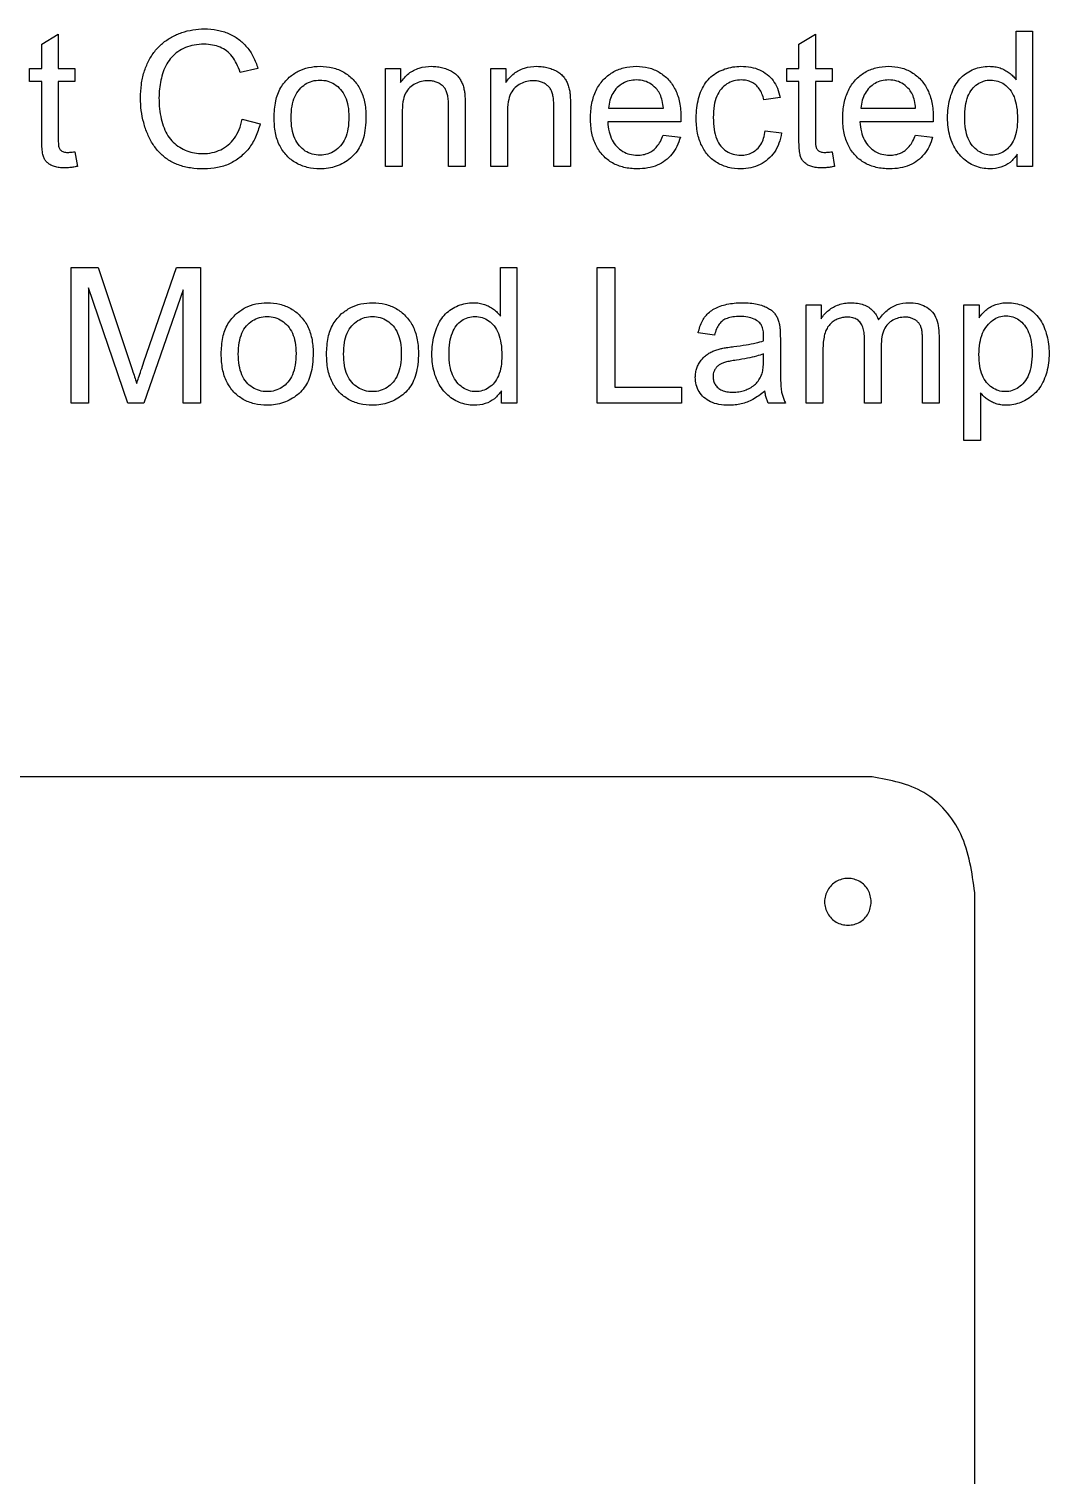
# Model space of a CAD drawing. Extents: x 23 to 811, y 43 to 575.
# Drawn here: x 585.6 to 792.7, y 265.4 to 559 of the extents above; entities that cross this region are included whole.
import ezdxf

# ---------------------------------------------------------------- set-up
doc = ezdxf.new("R2010")
doc.units = 0
doc.layers.add('Layer_1', color=7, linetype='CONTINUOUS')

msp = doc.modelspace()

# ---------------------------------------------------------------- linework, layer by layer
at = {"layer": 'Layer_1', "color": 7}
for points in [[(588.19712, 536.863544), (588.19712, 548.3198), (585.72212, 548.3198), (585.72212, 550.9448), (588.19712, 550.9448), (588.19712, 555.876048), (591.553368, 557.901048), (591.553368, 550.9448), (594.94712, 550.9448), (594.94712, 548.3198), (591.553368, 548.3198), (591.553368, 536.676048)], [(741.94712, 536.863544), (741.94712, 548.3198), (739.47212, 548.3198), (739.47212, 550.9448), (741.94712, 550.9448), (741.94712, 555.876048), (745.303368, 557.901048), (745.303368, 550.9448), (748.69712, 550.9448), (748.69712, 548.3198), (745.303368, 548.3198), (745.303368, 536.676048)], [(786.04712, 548.657296), (786.04712, 558.5198), (789.403368, 558.5198), (789.403368, 531.032296), (786.27212, 531.032296)], [(632.090872, 550.982296), (628.509616, 550.138544)], [(658.003368, 531.032296), (658.003368, 550.9448), (661.040872, 550.9448), (661.040872, 548.113544)], [(679.378368, 531.032296), (679.378368, 550.9448), (682.415872, 550.9448), (682.415872, 548.113544)], [(674.184616, 543.276048), (674.184616, 531.032296), (670.809616, 531.032296), (670.809616, 543.1448)], [(695.559616, 543.276048), (695.559616, 531.032296), (692.184616, 531.032296), (692.184616, 543.1448)], [(738.12212, 545.0948), (734.840872, 544.588544)], [(628.92212, 540.6698), (632.559616, 539.751048)], [(628.92212, 540.6698), (628.92212, 540.6698)], [(635.37212, 540.988544), (635.37212, 540.988544)], [(638.840872, 540.988544), (638.840872, 540.988544)], [(661.378368, 541.907296), (661.378368, 531.032296), (658.003368, 531.032296)], [(682.753368, 541.907296), (682.753368, 531.032296), (679.378368, 531.032296)], [(703.303368, 542.901048), (714.42212, 542.901048)], [(703.303368, 542.901048), (703.303368, 542.901048)], [(754.528368, 542.901048), (765.64712, 542.901048)], [(754.528368, 542.901048), (754.528368, 542.901048)], [(775.603368, 540.9698), (775.603368, 540.9698)], [(717.965896, 540.126048), (703.115896, 540.126048)], [(714.384616, 537.4448), (717.87212, 537.013544)], [(714.38464, 537.4448), (714.384616, 537.4448)], [(735.12212, 538.326048), (738.440872, 537.8948)], [(735.12212, 538.326048), (735.12212, 538.326048)], [(769.190896, 540.126048), (754.340896, 540.126048)], [(765.609616, 537.4448), (769.09712, 537.013544)], [(765.60964, 537.4448), (765.609616, 537.4448)], [(594.94712, 534.051048), (595.434616, 531.0698)], [(594.94712, 534.051048), (594.94712, 534.051048)], [(748.69712, 534.051048), (749.184616, 531.0698)], [(748.69712, 534.051048), (748.69712, 534.051048)], [(786.27212, 531.032296), (786.27212, 533.5448)], [(594.19712, 483.032296), (594.19712, 510.5198), (599.67212, 510.5198), (606.178368, 491.057296)], [(608.953368, 491.3948), (615.534616, 510.5198), (620.428368, 510.5198), (620.428368, 483.032296), (616.92212, 483.032296), (616.92212, 506.038544), (608.934616, 483.032296), (605.653368, 483.032296), (597.703368, 506.432296), (597.703368, 483.032296), (594.19712, 483.032296)], [(681.34712, 500.657296), (681.34712, 510.5198), (684.703368, 510.5198), (684.703368, 483.032296), (681.57212, 483.032296)], [(700.959616, 483.032296), (700.959616, 510.5198), (704.59712, 510.5198), (704.59712, 486.276048), (718.134616, 486.276048), (718.134616, 483.032296), (700.959616, 483.032296)], [(743.428368, 483.032296), (743.428368, 502.9448), (746.44712, 502.9448), (746.44712, 500.151048)], [(775.453368, 475.401048), (775.453368, 502.9448), (778.528368, 502.9448), (778.528368, 500.357296)], [(724.790848, 496.813544), (721.490848, 497.263544)], [(770.409616, 496.701048), (770.409616, 483.032296), (767.053368, 483.032296), (767.053368, 495.576048)], [(738.178344, 495.876048), (738.178344, 491.376048)], [(746.803368, 493.363544), (746.803368, 483.032296), (743.428368, 483.032296)], [(758.634616, 494.601048), (758.634616, 483.032296), (755.259616, 483.032296), (755.259616, 495.9698)], [(624.64712, 492.988544), (624.64712, 492.988544)], [(628.115872, 492.988544), (628.115872, 492.988544)], [(646.02212, 492.988544), (646.02212, 492.988544)], [(649.490872, 492.988544), (649.490872, 492.988544)], [(670.903368, 492.9698), (670.903368, 492.9698)], [(734.765872, 491.788544), (734.765872, 493.026048)], [(778.509616, 492.876048), (778.509616, 492.876048)], [(681.57212, 483.032296), (681.57212, 485.5448)], [(735.047096, 485.488544), (735.04712, 485.488544)], [(778.828368, 485.0948), (778.828368, 475.401048), (775.453368, 475.401048)], [(739.247096, 483.032296), (735.722096, 483.032296)], [(756.811845, 407.136067), (461.436845, 407.136067), (461.436845, 407.136067)], [(756.648449, 381.769457), (756.648449, 381.769457)], [(777.636845, 150.286067), (777.636845, 383.636067)]]:
    msp.add_lwpolyline(points, dxfattribs=at)
for points, knots in [([(632.559616, 539.751048), (632.276652, 538.818257), (631.735599, 537.034672), (630.327787, 534.692103), (628.51869, 532.843113), (626.343413, 531.50999), (623.852388, 530.713954), (621.158362, 530.494212), (618.490259, 530.677655), (616.027869, 531.260644), (613.92397, 532.286453), (612.175659, 533.715963), (610.738823, 535.503174), (609.644523, 537.619598), (608.849307, 539.950697), (608.361367, 542.429805), (608.205809, 545.039808), (608.367852, 547.668263), (608.908167, 550.2002), (609.819806, 552.473639), (611.070997, 554.459651), (612.656626, 556.116637), (614.542497, 557.393063), (616.637019, 558.313822), (618.892012, 558.87322), (621.317617, 559.05278), (623.788414, 558.853092), (626.162386, 558.152748), (628.223187, 556.965088), (629.93343, 555.344744), (631.283802, 553.326034), (631.815982, 551.78058), (632.090872, 550.982296)], [0, 0, 0, 0, 2.915597, 5.574901, 8.108761, 10.606354, 13.152081, 15.880252, 18.665648, 21.149362, 23.424126, 25.624281, 27.870774, 30.255648, 32.734533, 35.238088, 37.811912, 40.558584, 43.114646, 45.545156, 47.869047, 50.114544, 52.374558, 54.655589, 56.945277, 59.309774, 61.924363, 64.340488, 66.673919, 68.990683, 71.353364, 73.877678, 73.877678, 73.877678, 73.877678]), ([(628.509616, 550.138544), (628.28789, 550.754956), (627.871103, 551.913651), (626.934574, 553.410221), (625.787716, 554.553244), (624.41931, 555.333672), (622.853846, 555.790438), (621.071222, 555.924099), (619.208057, 555.77792), (617.397394, 555.277121), (615.838243, 554.418064), (614.544536, 553.27488), (613.521369, 551.884738), (612.826089, 550.277807), (612.364982, 548.563624), (612.070235, 546.794629), (611.976329, 544.852943), (612.077284, 542.81569), (612.410661, 540.758191), (612.966306, 538.904285), (613.764407, 537.27969), (614.844704, 535.935506), (616.178199, 534.92452), (617.660823, 534.209183), (619.242905, 533.767298), (620.978558, 533.623491), (622.786628, 533.791976), (624.564013, 534.388511), (626.117849, 535.389603), (627.403388, 536.792588), (628.379099, 538.590141), (628.73458, 539.951561), (628.92212, 540.6698)], [0, 0, 0, 0, 1.961022, 3.686215, 5.249299, 6.769774, 8.361562, 10.101548, 12.10555, 13.942318, 15.693366, 17.398157, 19.083878, 20.828052, 22.617379, 24.40009, 26.197426, 28.438853, 30.50771, 32.435879, 34.225219, 35.904626, 37.559546, 39.202214, 40.817113, 42.458841, 44.402058, 46.224357, 48.029648, 49.887254, 51.875993, 54.096812, 54.096812, 54.096812, 54.096812]), ([(638.44712, 549.182296), (639.040144, 549.626365), (640.227061, 550.515155), (642.402841, 551.243971), (644.787047, 551.478285), (647.248767, 551.221731), (649.580069, 550.299943), (651.521087, 548.768501), (653.005399, 546.698934), (653.874177, 544.11871), (654.084408, 541.456947), (653.958095, 538.995387), (653.599061, 536.94954), (652.953077, 535.238891), (652.035943, 533.836881), (650.896346, 532.672163), (649.535298, 531.755869), (648.022712, 531.079418), (646.394975, 530.666916), (644.400976, 530.520125), (642.140383, 530.752956), (639.791841, 531.667529), (637.839538, 533.20047), (636.370539, 535.320163), (635.504301, 538.001522), (635.418144, 539.948483), (635.37212, 540.988544)], [0, 0, 0, 0, 2.210705, 4.42465, 6.775045, 9.363196, 11.773754, 14.19455, 16.681405, 19.307395, 22.256017, 24.63968, 26.691628, 28.46259, 30.0849, 31.682595, 33.31904, 34.977134, 36.630933, 38.329042, 40.95537, 43.379282, 45.791121, 48.291911, 51.00653, 54.119739, 54.119739, 54.119739, 54.119739]), ([(635.37212, 540.988544), (635.428741, 542.116862), (635.534144, 544.217289), (636.53534, 547.137922), (637.826323, 548.518443), (638.44712, 549.182296)], [0, 0, 0, 0, 3.386024, 6.303274, 9.005539, 9.005539, 9.005539, 9.005539]), ([(661.040872, 548.113544), (661.558992, 548.768099), (662.574416, 550.050914), (664.860626, 551.186051), (666.911668, 551.444626), (668.533709, 551.350014), (669.64802, 551.134989), (670.67842, 550.778507), (671.596297, 550.311954), (672.368361, 549.744457), (672.968639, 549.069625), (673.419175, 548.306301), (673.77691, 547.467866), (673.922403, 546.866251), (673.99712, 546.557296)], [0, 0, 0, 0, 2.478419, 4.857271, 7.429087, 8.599, 9.723, 10.821967, 11.859492, 12.801367, 13.679314, 14.548607, 15.450536, 16.402687, 16.402687, 16.402687, 16.402687]), ([(682.415872, 548.113544), (682.933992, 548.768099), (683.949416, 550.050914), (686.235626, 551.186051), (688.286668, 551.444626), (689.908709, 551.350014), (691.02302, 551.134989), (692.05342, 550.778507), (692.971297, 550.311954), (693.743361, 549.744457), (694.343639, 549.069625), (694.794175, 548.306301), (695.15191, 547.467866), (695.297403, 546.866251), (695.37212, 546.557296)], [0, 0, 0, 0, 2.478419, 4.857271, 7.429087, 8.599, 9.723, 10.821967, 11.859492, 12.801367, 13.679314, 14.548607, 15.450536, 16.402687, 16.402687, 16.402687, 16.402687]), ([(717.87212, 537.013544), (717.664718, 536.372769), (717.263549, 535.13334), (716.208888, 533.510287), (714.854341, 532.202382), (713.188466, 531.245777), (711.235619, 530.688121), (708.934904, 530.512906), (706.461794, 530.747938), (704.049457, 531.659505), (702.084507, 533.202818), (700.625237, 535.303938), (699.779831, 537.920244), (699.547134, 540.854388), (699.782409, 543.81516), (700.631708, 546.517517), (702.104356, 548.676208), (704.042574, 550.262503), (706.37925, 551.216577), (708.901753, 551.486049), (711.402838, 551.220179), (713.673761, 550.282242), (715.563273, 548.729543), (717.003963, 546.614413), (717.833287, 543.965217), (717.993903, 541.966338), (717.982724, 540.770471), (717.976053, 540.470456), (717.9695, 540.248263), (717.965896, 540.126048)], [0, 0, 0, 0, 2.013357, 3.894367, 5.739121, 7.615175, 9.596691, 11.779745, 14.507642, 16.985059, 19.408309, 21.890328, 24.546676, 27.557019, 30.670312, 33.409638, 35.954528, 38.398059, 40.819221, 43.416758, 45.934937, 48.291187, 50.67946, 53.172307, 55.858271, 58.912904, 59.146253, 59.446318, 59.813125, 59.813125, 59.813125, 59.813125]), ([(738.440872, 537.8948), (738.290317, 537.17698), (738.001252, 535.798772), (737.040914, 533.95006), (735.716103, 532.46663), (734.083817, 531.368467), (732.189189, 530.708222), (729.989751, 530.506305), (727.645542, 530.751844), (725.35658, 531.664965), (723.469269, 533.197922), (722.053188, 535.306153), (721.242715, 537.958848), (721.044079, 540.57526), (721.166662, 542.929184), (721.518793, 544.83029), (722.104049, 546.545775), (722.937067, 548.050464), (724.045873, 549.294787), (725.397775, 550.23292), (726.900341, 550.899743), (728.508053, 551.310805), (730.293351, 551.443111), (732.153247, 551.291202), (733.974408, 550.74799), (735.520429, 549.818618), (736.757351, 548.539941), (737.67062, 546.935821), (737.967532, 545.725143), (738.12212, 545.0948)], [0, 0, 0, 0, 2.192265, 4.209134, 6.167018, 8.102417, 10.047508, 12.120206, 14.68433, 17.049081, 19.408803, 21.870633, 24.554703, 27.634806, 29.698636, 31.613321, 33.416001, 35.114377, 36.738707, 38.369599, 40.012239, 41.647094, 43.322291, 45.361696, 47.213058, 48.973611, 50.711371, 52.497093, 54.43669, 54.43669, 54.43669, 54.43669]), ([(769.09712, 537.013544), (768.889718, 536.372769), (768.488549, 535.13334), (767.433888, 533.510287), (766.079341, 532.202382), (764.413466, 531.245777), (762.460619, 530.688121), (760.159904, 530.512906), (757.686794, 530.747938), (755.274457, 531.659505), (753.309507, 533.202818), (751.850237, 535.303938), (751.004831, 537.920244), (750.772134, 540.854388), (751.007409, 543.81516), (751.856708, 546.517517), (753.329356, 548.676208), (755.267574, 550.262503), (757.60425, 551.216577), (760.126753, 551.486049), (762.627838, 551.220179), (764.898761, 550.282242), (766.788273, 548.729543), (768.228963, 546.614413), (769.058287, 543.965217), (769.218903, 541.966338), (769.207724, 540.770471), (769.201053, 540.470456), (769.1945, 540.248263), (769.190896, 540.126048)], [0, 0, 0, 0, 2.013357, 3.894367, 5.739121, 7.615175, 9.596691, 11.779745, 14.507642, 16.985059, 19.408309, 21.890328, 24.546676, 27.557019, 30.670312, 33.409638, 35.954528, 38.398059, 40.819221, 43.416758, 45.934937, 48.291187, 50.67946, 53.172307, 55.858271, 58.912904, 59.146253, 59.446318, 59.813125, 59.813125, 59.813125, 59.813125]), ([(786.27212, 533.5448), (785.823827, 532.954213), (784.947166, 531.799286), (782.931201, 530.769763), (780.944274, 530.514638), (779.158412, 530.675161), (777.669486, 531.122369), (776.291588, 531.858773), (775.052882, 532.852251), (774.007078, 534.099673), (773.1775, 535.56577), (772.569295, 537.221649), (772.207436, 539.046049), (772.098513, 540.95853), (772.202216, 542.868459), (772.532093, 544.687679), (773.075495, 546.368609), (773.837537, 547.875692), (774.848444, 549.147801), (776.077756, 550.142324), (777.464169, 550.866329), (778.974823, 551.304455), (780.409241, 551.429629), (781.693582, 551.343585), (782.779001, 551.091536), (783.765278, 550.664368), (784.643017, 550.103291), (785.423383, 549.443763), (785.839872, 548.918614), (786.04712, 548.657296)], [0, 0, 0, 0, 2.200366, 4.302942, 6.578948, 8.130611, 9.654153, 11.209604, 12.789893, 14.388786, 16.062869, 17.818865, 19.658686, 21.621854, 23.551049, 25.384348, 27.152945, 28.833876, 30.423431, 31.989463, 33.542827, 35.085577, 36.677501, 37.83682, 38.935134, 40.003231, 41.04415, 42.052211, 43.050665, 43.050665, 43.050665, 43.050665]), ([(638.840872, 540.988544), (638.870136, 540.206149), (638.924232, 538.759881), (639.468318, 536.781441), (640.414321, 535.242537), (641.656112, 534.150383), (643.118821, 533.484043), (644.70616, 533.292353), (646.292264, 533.484973), (647.748293, 534.156403), (648.988912, 535.254408), (649.938397, 536.812816), (650.46459, 538.826279), (650.611335, 541.058953), (650.463614, 543.267901), (649.924983, 545.201876), (648.971608, 546.716942), (647.736411, 547.805083), (646.284366, 548.473305), (644.703082, 548.665821), (643.119396, 548.474906), (641.657069, 547.812423), (640.414466, 546.725769), (639.467836, 545.19123), (638.924114, 543.215498), (638.870104, 541.770587), (638.840872, 540.988544)], [0, 0, 0, 0, 2.343803, 4.332552, 6.080884, 7.686478, 9.223499, 10.829153, 12.424611, 13.957238, 15.564716, 17.326306, 19.348081, 21.744851, 24.016052, 25.96373, 27.702503, 29.308885, 30.837373, 32.423401, 34.02892, 35.564653, 37.166816, 38.910744, 40.896493, 43.239252, 43.239252, 43.239252, 43.239252]), ([(670.809616, 543.1448), (670.802936, 543.565034), (670.79076, 544.330917), (670.667074, 545.366335), (670.456962, 546.204806), (670.109196, 546.880477), (669.629472, 547.436576), (669.022545, 547.887271), (668.312486, 548.226644), (667.513108, 548.429773), (666.494183, 548.501084), (665.299326, 548.378164), (664.025092, 547.903191), (662.855109, 547.136992), (661.932106, 545.855061), (661.451282, 544.033412), (661.404485, 542.668859), (661.378368, 541.907296)], [0, 0, 0, 0, 1.260125, 2.296595, 3.122955, 3.839045, 4.554917, 5.306999, 6.091138, 6.901386, 7.765492, 9.14578, 10.467642, 11.812603, 13.282899, 15.091098, 17.37481, 17.37481, 17.37481, 17.37481]), ([(673.99712, 546.557296), (674.035704, 546.297276), (674.127919, 545.675837), (674.173282, 544.578461), (674.180538, 543.744716), (674.184616, 543.276048)], [0, 0, 0, 0, 0.788171, 1.883704, 3.290099, 3.290099, 3.290099, 3.290099]), ([(692.184616, 543.1448), (692.177936, 543.565034), (692.16576, 544.330917), (692.042074, 545.366335), (691.831962, 546.204806), (691.484196, 546.880477), (691.004472, 547.436576), (690.397545, 547.887271), (689.687486, 548.226644), (688.888108, 548.429773), (687.869183, 548.501084), (686.674326, 548.378164), (685.400092, 547.903191), (684.230109, 547.136992), (683.307106, 545.855061), (682.826282, 544.033412), (682.779485, 542.668859), (682.753368, 541.907296)], [0, 0, 0, 0, 1.260125, 2.296595, 3.122955, 3.839045, 4.554917, 5.306999, 6.091138, 6.901386, 7.765492, 9.14578, 10.467642, 11.812603, 13.282899, 15.091098, 17.37481, 17.37481, 17.37481, 17.37481]), ([(695.37212, 546.557296), (695.410704, 546.297276), (695.502919, 545.675837), (695.548282, 544.578461), (695.555538, 543.744716), (695.559616, 543.276048)], [0, 0, 0, 0, 0.788171, 1.883704, 3.290099, 3.290099, 3.290099, 3.290099]), ([(713.14712, 546.6698), (712.774927, 547.058848), (712.045619, 547.821183), (710.563433, 548.489003), (709.014041, 548.679515), (707.507682, 548.516231), (706.154365, 547.981155), (705.004732, 547.099242), (704.094176, 545.931339), (703.48828, 544.493897), (703.366775, 543.447243), (703.303368, 542.901048)], [0, 0, 0, 0, 1.602798, 3.140665, 4.761454, 6.239324, 7.641906, 9.071504, 10.534464, 12.040002, 13.683127, 13.683127, 13.683127, 13.683127]), ([(714.42212, 542.901048), (714.35784, 543.414973), (714.238715, 544.367398), (713.837233, 545.669773), (713.366049, 546.352555), (713.14712, 546.6698)], [0, 0, 0, 0, 1.55431, 2.880503, 4.031491, 4.031491, 4.031491, 4.031491]), ([(734.840872, 544.588544), (734.726262, 545.003522), (734.509507, 545.788342), (733.947335, 546.82325), (733.221358, 547.631398), (732.351911, 548.207658), (731.36242, 548.553814), (730.126486, 548.666051), (728.720984, 548.500323), (727.276021, 547.866361), (726.058951, 546.808276), (725.151324, 545.277544), (724.653816, 543.281693), (724.518567, 540.997295), (724.650796, 538.710014), (725.12593, 536.701909), (725.998938, 535.166107), (727.177467, 534.109718), (728.578826, 533.475045), (730.016364, 533.307572), (731.352179, 533.436137), (732.497102, 533.852092), (733.488481, 534.547929), (734.286885, 535.543393), (734.852804, 536.836329), (735.028202, 537.806541), (735.12212, 538.326048)], [0, 0, 0, 0, 1.288388, 2.436641, 3.497783, 4.516185, 5.533194, 6.608879, 8.215527, 9.725226, 11.273595, 12.977009, 14.976982, 17.384538, 19.821786, 21.831962, 23.520234, 25.035474, 26.50396, 28.062953, 29.322326, 30.50081, 31.67591, 32.911015, 34.281747, 35.861732, 35.861732, 35.861732, 35.861732]), ([(764.37212, 546.6698), (763.999927, 547.058848), (763.270619, 547.821183), (761.788433, 548.489003), (760.239041, 548.679515), (758.732682, 548.516231), (757.379365, 547.981155), (756.229732, 547.099242), (755.319176, 545.931339), (754.71328, 544.493897), (754.591775, 543.447243), (754.528368, 542.901048)], [0, 0, 0, 0, 1.602798, 3.140665, 4.761454, 6.239324, 7.641906, 9.071504, 10.534464, 12.040002, 13.683127, 13.683127, 13.683127, 13.683127]), ([(765.64712, 542.901048), (765.58284, 543.414973), (765.463715, 544.367398), (765.062233, 545.669773), (764.591049, 546.352555), (764.37212, 546.6698)], [0, 0, 0, 0, 1.55431, 2.880503, 4.031491, 4.031491, 4.031491, 4.031491]), ([(775.603368, 540.9698), (775.631721, 540.188085), (775.684048, 538.74537), (776.205929, 536.772471), (777.118294, 535.247398), (778.278275, 534.168637), (779.599175, 533.492203), (781.022762, 533.291836), (782.437093, 533.483261), (783.744565, 534.123787), (784.875818, 535.159884), (785.754124, 536.630519), (786.241779, 538.535371), (786.376301, 540.76192), (786.239619, 543.039754), (785.752358, 545.104575), (784.860082, 546.68795), (783.695195, 547.790046), (782.342621, 548.469257), (780.885299, 548.66602), (779.443937, 548.475869), (778.132878, 547.824461), (777.008673, 546.763365), (776.156563, 545.235787), (775.677201, 543.24255), (775.629468, 541.77323), (775.603368, 540.9698)], [0, 0, 0, 0, 2.342284, 4.322864, 6.050374, 7.601348, 9.018457, 10.432127, 11.84751, 13.238223, 14.732197, 16.390025, 18.301508, 20.571566, 23.061053, 25.128812, 26.879783, 28.431757, 29.874046, 31.345713, 32.778055, 34.172861, 35.665171, 37.34921, 39.344919, 41.752841, 41.752841, 41.752841, 41.752841]), ([(703.115896, 540.126048), (703.182984, 539.448392), (703.308872, 538.176806), (703.93265, 536.44303), (704.89716, 535.072761), (706.126853, 534.076682), (707.571226, 533.472611), (709.001436, 533.313165), (710.293495, 533.421038), (711.37686, 533.748948), (712.343707, 534.304754), (713.177161, 535.115152), (713.878577, 536.179034), (714.208978, 537.005433), (714.38464, 537.4448)], [0, 0, 0, 0, 2.037354, 3.822984, 5.458931, 7.004402, 8.508732, 10.091472, 11.273522, 12.378642, 13.459579, 14.586801, 15.834878, 17.251719, 17.251719, 17.251719, 17.251719]), ([(754.340896, 540.126048), (754.407984, 539.448392), (754.533872, 538.176806), (755.15765, 536.44303), (756.12216, 535.072761), (757.351853, 534.076682), (758.796226, 533.472611), (760.226436, 533.313165), (761.518495, 533.421038), (762.60186, 533.748948), (763.568707, 534.304754), (764.402161, 535.115152), (765.103577, 536.179034), (765.433978, 537.005433), (765.60964, 537.4448)], [0, 0, 0, 0, 2.037354, 3.822984, 5.458931, 7.004402, 8.508732, 10.091472, 11.273522, 12.378642, 13.459579, 14.586801, 15.834878, 17.251719, 17.251719, 17.251719, 17.251719]), ([(595.434616, 531.0698), (595.129729, 531.010269), (594.544773, 530.896053), (593.692597, 530.794896), (592.767706, 530.754466), (591.803858, 530.804541), (590.836911, 530.984806), (590.046112, 531.311158), (589.422155, 531.750495), (588.933988, 532.268721), (588.544147, 532.929193), (588.332921, 533.887074), (588.21481, 535.221931), (588.203566, 536.265411), (588.19712, 536.863544)], [0, 0, 0, 0, 0.9317, 1.787562, 2.571599, 3.706771, 4.676327, 5.508225, 6.252105, 6.948589, 7.630922, 8.524352, 9.859573, 11.652866, 11.652866, 11.652866, 11.652866]), ([(591.553368, 536.676048), (591.556134, 536.393151), (591.560928, 535.902923), (591.610957, 535.281581), (591.700956, 534.846739), (591.866958, 534.557869), (592.064863, 534.334829), (592.315631, 534.147264), (592.634543, 534.009782), (593.026402, 533.933907), (593.450156, 533.913164), (593.907605, 533.9325), (594.401781, 533.977246), (594.756326, 534.025227), (594.94712, 534.051048)], [0, 0, 0, 0, 0.84815, 1.469743, 1.871696, 2.165513, 2.457729, 2.761486, 3.097289, 3.490158, 3.952416, 4.367249, 4.862932, 5.440476, 5.440476, 5.440476, 5.440476]), ([(749.184616, 531.0698), (748.879729, 531.010269), (748.294773, 530.896053), (747.442597, 530.794896), (746.517706, 530.754466), (745.553858, 530.804541), (744.586911, 530.984806), (743.796112, 531.311158), (743.172155, 531.750495), (742.683988, 532.268721), (742.294147, 532.929193), (742.082921, 533.887074), (741.96481, 535.221931), (741.953566, 536.265411), (741.94712, 536.863544)], [0, 0, 0, 0, 0.9317, 1.787562, 2.571599, 3.706771, 4.676327, 5.508225, 6.252105, 6.948589, 7.630922, 8.524352, 9.859573, 11.652866, 11.652866, 11.652866, 11.652866]), ([(745.303368, 536.676048), (745.306134, 536.393151), (745.310928, 535.902923), (745.360957, 535.281581), (745.450956, 534.846739), (745.616958, 534.557869), (745.814863, 534.334829), (746.065631, 534.147264), (746.384543, 534.009782), (746.776402, 533.933907), (747.200156, 533.913164), (747.657605, 533.9325), (748.151781, 533.977246), (748.506326, 534.025227), (748.69712, 534.051048)], [0, 0, 0, 0, 0.84815, 1.469743, 1.871696, 2.165513, 2.457729, 2.761486, 3.097289, 3.490158, 3.952416, 4.367249, 4.862932, 5.440476, 5.440476, 5.440476, 5.440476]), ([(627.72212, 501.182296), (628.315144, 501.626365), (629.502061, 502.515155), (631.677841, 503.243971), (634.062047, 503.478285), (636.523767, 503.221731), (638.855069, 502.299943), (640.796087, 500.768501), (642.280399, 498.698934), (643.149177, 496.11871), (643.359408, 493.456947), (643.233095, 490.995387), (642.874061, 488.94954), (642.228077, 487.238891), (641.310943, 485.836881), (640.171346, 484.672163), (638.810298, 483.755869), (637.297712, 483.079418), (635.669975, 482.666916), (633.675976, 482.520125), (631.415383, 482.752956), (629.066841, 483.667529), (627.114538, 485.20047), (625.645539, 487.320163), (624.779301, 490.001522), (624.693144, 491.948483), (624.64712, 492.988544)], [0, 0, 0, 0, 2.210705, 4.42465, 6.775045, 9.363196, 11.773754, 14.19455, 16.681405, 19.307395, 22.256017, 24.63968, 26.691628, 28.46259, 30.0849, 31.682595, 33.31904, 34.977134, 36.630933, 38.329042, 40.95537, 43.379282, 45.791121, 48.291911, 51.00653, 54.119739, 54.119739, 54.119739, 54.119739]), ([(649.09712, 501.182296), (649.690144, 501.626365), (650.877061, 502.515155), (653.052841, 503.243971), (655.437047, 503.478285), (657.898767, 503.221731), (660.230069, 502.299943), (662.171087, 500.768501), (663.655399, 498.698934), (664.524177, 496.11871), (664.734408, 493.456947), (664.608095, 490.995387), (664.249061, 488.94954), (663.603077, 487.238891), (662.685943, 485.836881), (661.546346, 484.672163), (660.185298, 483.755869), (658.672712, 483.079418), (657.044975, 482.666916), (655.050976, 482.520125), (652.790383, 482.752956), (650.441841, 483.667529), (648.489538, 485.20047), (647.020539, 487.320163), (646.154301, 490.001522), (646.068144, 491.948483), (646.02212, 492.988544)], [0, 0, 0, 0, 2.210705, 4.42465, 6.775045, 9.363196, 11.773754, 14.19455, 16.681405, 19.307395, 22.256017, 24.63968, 26.691628, 28.46259, 30.0849, 31.682595, 33.31904, 34.977134, 36.630933, 38.329042, 40.95537, 43.379282, 45.791121, 48.291911, 51.00653, 54.119739, 54.119739, 54.119739, 54.119739]), ([(681.57212, 485.5448), (681.123827, 484.954213), (680.247166, 483.799286), (678.231201, 482.769763), (676.244274, 482.514638), (674.458412, 482.675161), (672.969486, 483.122369), (671.591588, 483.858773), (670.352882, 484.852251), (669.307078, 486.099673), (668.4775, 487.56577), (667.869295, 489.221649), (667.507436, 491.046049), (667.398513, 492.95853), (667.502216, 494.868459), (667.832093, 496.687679), (668.375495, 498.368609), (669.137537, 499.875692), (670.148444, 501.147801), (671.377756, 502.142324), (672.764169, 502.866329), (674.274823, 503.304455), (675.709241, 503.429629), (676.993582, 503.343585), (678.079001, 503.091536), (679.065278, 502.664368), (679.943017, 502.103291), (680.723383, 501.443763), (681.139872, 500.918614), (681.34712, 500.657296)], [0, 0, 0, 0, 2.200366, 4.302942, 6.578948, 8.130611, 9.654153, 11.209604, 12.789893, 14.388786, 16.062869, 17.818865, 19.658686, 21.621854, 23.551049, 25.384348, 27.152945, 28.833876, 30.423431, 31.989463, 33.542827, 35.085577, 36.677501, 37.83682, 38.935134, 40.003231, 41.04415, 42.052211, 43.050665, 43.050665, 43.050665, 43.050665]), ([(721.490848, 497.263544), (721.599536, 497.708194), (721.80674, 498.555884), (722.305847, 499.711376), (722.936077, 500.705638), (723.75499, 501.534299), (724.772113, 502.206327), (725.977832, 502.734203), (727.348742, 503.119101), (728.866036, 503.34905), (730.455335, 503.416492), (732.001281, 503.357793), (733.394077, 503.170312), (734.577277, 502.838443), (735.556129, 502.401652), (736.356061, 501.902757), (736.977367, 501.311194), (737.435453, 500.6238), (737.792343, 499.848411), (737.935399, 499.282199), (738.009592, 498.988544)], [0, 0, 0, 0, 1.371222, 2.614129, 3.758005, 4.883506, 6.081323, 7.393454, 8.816844, 10.34122, 11.986834, 13.581967, 14.977621, 16.192985, 17.254655, 18.183892, 19.008257, 19.806558, 20.648392, 21.555394, 21.555394, 21.555394, 21.555394]), ([(746.44712, 500.151048), (746.668143, 500.463475), (747.109699, 501.087637), (747.962226, 501.875265), (748.930416, 502.53665), (750.021709, 503.037435), (751.223057, 503.334895), (752.521059, 503.425533), (753.829136, 503.337046), (755.064623, 503.038798), (756.121449, 502.522073), (756.988154, 501.813931), (757.681308, 500.938713), (757.965062, 500.255399), (758.109616, 499.907296)], [0, 0, 0, 0, 1.145432, 2.288332, 3.459035, 4.651894, 5.869877, 7.150794, 8.541, 9.788548, 10.940137, 12.038118, 13.122655, 14.248904, 14.248904, 14.248904, 14.248904]), ([(758.109616, 499.907296), (758.645382, 500.59682), (759.666836, 501.911418), (761.86226, 503.155084), (764.071421, 503.475058), (766.024253, 503.295733), (767.609216, 502.753114), (768.891608, 501.804523), (769.806786, 500.437705), (770.331125, 498.684027), (770.382044, 497.397607), (770.409616, 496.701048)], [0, 0, 0, 0, 2.599667, 4.95634, 7.354533, 9.186528, 10.800739, 12.319287, 13.88443, 15.650598, 17.736245, 17.736245, 17.736245, 17.736245]), ([(778.528368, 500.357296), (778.771582, 500.674458), (779.241655, 501.287452), (780.07218, 502.054152), (780.968758, 502.665832), (781.973732, 503.097685), (783.098282, 503.345819), (784.437097, 503.428889), (785.920496, 503.305959), (787.453187, 502.863974), (788.83424, 502.125133), (790.041478, 501.120087), (791.039016, 499.857492), (791.796478, 498.372915), (792.34087, 496.730286), (792.672592, 494.967481), (792.777352, 493.098118), (792.666524, 491.19764), (792.302744, 489.343662), (791.698867, 487.641021), (790.86437, 486.123062), (789.78426, 484.842234), (788.491463, 483.849604), (787.076256, 483.125438), (785.585625, 482.678175), (784.20325, 482.54774), (782.986633, 482.631004), (781.961877, 482.867274), (781.027179, 483.268765), (780.190766, 483.788288), (779.440931, 484.386279), (779.031088, 484.860324), (778.828368, 485.0948)], [0, 0, 0, 0, 1.197204, 2.313897, 3.374776, 4.439038, 5.573877, 6.812178, 8.452003, 10.014501, 11.563523, 13.117436, 14.69431, 16.356689, 18.09167, 19.869676, 21.721923, 23.695485, 25.565942, 27.370869, 29.094513, 30.735064, 32.359436, 33.951305, 35.479946, 37.00039, 38.089734, 39.126673, 40.139508, 41.126223, 42.074542, 43.002701, 43.002701, 43.002701, 43.002701]), ([(624.64712, 492.988544), (624.703741, 494.116862), (624.809144, 496.217289), (625.81034, 499.137922), (627.101323, 500.518443), (627.72212, 501.182296)], [0, 0, 0, 0, 3.386024, 6.303274, 9.005539, 9.005539, 9.005539, 9.005539]), ([(628.115872, 492.988544), (628.145136, 492.206149), (628.199232, 490.759881), (628.743318, 488.781441), (629.689321, 487.242537), (630.931112, 486.150383), (632.393821, 485.484043), (633.98116, 485.292353), (635.567264, 485.484973), (637.023293, 486.156403), (638.263912, 487.254408), (639.213397, 488.812816), (639.73959, 490.826279), (639.886335, 493.058953), (639.738614, 495.267901), (639.199983, 497.201876), (638.246608, 498.716942), (637.011411, 499.805083), (635.559366, 500.473305), (633.978082, 500.665821), (632.394396, 500.474906), (630.932069, 499.812423), (629.689466, 498.725769), (628.742836, 497.19123), (628.199114, 495.215498), (628.145104, 493.770587), (628.115872, 492.988544)], [0, 0, 0, 0, 2.343803, 4.332552, 6.080884, 7.686478, 9.223499, 10.829153, 12.424611, 13.957238, 15.564716, 17.326306, 19.348081, 21.744851, 24.016052, 25.96373, 27.702503, 29.308885, 30.837373, 32.423401, 34.02892, 35.564653, 37.166816, 38.910744, 40.896493, 43.239252, 43.239252, 43.239252, 43.239252]), ([(646.02212, 492.988544), (646.078741, 494.116862), (646.184144, 496.217289), (647.18534, 499.137922), (648.476323, 500.518443), (649.09712, 501.182296)], [0, 0, 0, 0, 3.386024, 6.303274, 9.005539, 9.005539, 9.005539, 9.005539]), ([(649.490872, 492.988544), (649.520136, 492.206149), (649.574232, 490.759881), (650.118318, 488.781441), (651.064321, 487.242537), (652.306112, 486.150383), (653.768821, 485.484043), (655.35616, 485.292353), (656.942264, 485.484973), (658.398293, 486.156403), (659.638912, 487.254408), (660.588397, 488.812816), (661.11459, 490.826279), (661.261335, 493.058953), (661.113614, 495.267901), (660.574983, 497.201876), (659.621608, 498.716942), (658.386411, 499.805083), (656.934366, 500.473305), (655.353082, 500.665821), (653.769396, 500.474906), (652.307069, 499.812423), (651.064466, 498.725769), (650.117836, 497.19123), (649.574114, 495.215498), (649.520104, 493.770587), (649.490872, 492.988544)], [0, 0, 0, 0, 2.343803, 4.332552, 6.080884, 7.686478, 9.223499, 10.829153, 12.424611, 13.957238, 15.564716, 17.326306, 19.348081, 21.744851, 24.016052, 25.96373, 27.702503, 29.308885, 30.837373, 32.423401, 34.02892, 35.564653, 37.166816, 38.910744, 40.896493, 43.239252, 43.239252, 43.239252, 43.239252]), ([(670.903368, 492.9698), (670.931721, 492.188085), (670.984048, 490.74537), (671.505929, 488.772471), (672.418294, 487.247398), (673.578275, 486.168637), (674.899175, 485.492203), (676.322762, 485.291836), (677.737093, 485.483261), (679.044565, 486.123787), (680.175818, 487.159884), (681.054124, 488.630519), (681.541779, 490.535371), (681.676301, 492.76192), (681.539619, 495.039754), (681.052358, 497.104575), (680.160082, 498.68795), (678.995195, 499.790046), (677.642621, 500.469257), (676.185299, 500.66602), (674.743937, 500.475869), (673.432878, 499.824461), (672.308673, 498.763365), (671.456563, 497.235787), (670.977201, 495.24255), (670.929468, 493.77323), (670.903368, 492.9698)], [0, 0, 0, 0, 2.342284, 4.322864, 6.050374, 7.601348, 9.018457, 10.432127, 11.84751, 13.238223, 14.732197, 16.390025, 18.301508, 20.571566, 23.061053, 25.128812, 26.879783, 28.431757, 29.874046, 31.345713, 32.778055, 34.172861, 35.665171, 37.34921, 39.344919, 41.752841, 41.752841, 41.752841, 41.752841]), ([(734.765872, 495.6698), (734.769442, 495.80521), (734.775592, 496.038524), (734.78218, 496.332278), (734.790212, 496.905266), (734.732212, 497.721854), (734.434608, 498.742652), (733.79659, 499.577899), (732.798582, 500.163511), (731.478228, 500.538367), (730.021907, 500.630361), (728.613476, 500.554718), (727.412938, 500.295362), (726.440558, 499.81961), (725.710807, 499.053518), (725.149869, 498.035514), (724.917045, 497.243071), (724.790848, 496.813544)], [0, 0, 0, 0, 0.406374, 0.700188, 0.881459, 2.125578, 3.14542, 4.022527, 5.209089, 6.545859, 8.111437, 9.563361, 10.767787, 11.775512, 12.758123, 13.890331, 15.230344, 15.230344, 15.230344, 15.230344]), ([(755.259616, 495.9698), (755.245515, 496.429845), (755.219564, 497.276518), (754.951157, 498.428731), (754.496653, 499.357497), (753.783147, 500.033629), (752.823702, 500.40673), (751.804416, 500.500001), (750.808891, 500.417319), (749.915066, 500.160897), (749.083327, 499.745413), (748.3405, 499.168785), (747.744639, 498.415403), (747.294883, 497.488678), (747.002273, 496.342916), (746.83026, 494.945229), (746.812847, 493.921077), (746.803368, 493.363544)], [0, 0, 0, 0, 1.378042, 2.536165, 3.523945, 4.437763, 5.412763, 6.552964, 7.482753, 8.395769, 9.324658, 10.257021, 11.193087, 12.180224, 13.324978, 14.724268, 16.396186, 16.396186, 16.396186, 16.396186]), ([(767.053368, 495.576048), (767.047976, 495.984382), (767.038277, 496.718855), (766.937498, 497.696375), (766.765047, 498.462331), (766.467441, 499.060477), (766.058651, 499.549361), (765.538676, 499.949071), (764.928428, 500.252336), (764.239665, 500.434284), (763.314592, 500.499685), (762.199791, 500.377928), (760.993412, 499.896748), (759.950456, 499.100912), (759.151186, 497.926348), (758.702291, 496.370416), (758.65849, 495.225239), (758.634616, 494.601048)], [0, 0, 0, 0, 1.22449, 2.202499, 2.945022, 3.565996, 4.187377, 4.840598, 5.519816, 6.218727, 6.962836, 8.29277, 9.545054, 10.814126, 12.171879, 13.732606, 15.602502, 15.602502, 15.602502, 15.602502]), ([(778.509616, 492.876048), (778.536732, 492.093192), (778.586545, 490.655105), (779.085752, 488.69643), (779.966727, 487.191112), (781.105642, 486.138027), (782.416102, 485.485371), (783.843576, 485.291486), (785.282927, 485.491121), (786.622263, 486.168765), (787.790614, 487.258763), (788.70068, 488.818883), (789.20042, 490.85137), (789.339589, 493.122108), (789.202121, 495.371014), (788.708887, 497.334166), (787.822932, 498.857329), (786.691677, 499.940182), (785.3909, 500.615409), (783.983931, 500.82174), (782.563117, 500.601954), (781.240469, 499.875678), (780.070918, 498.733312), (779.136578, 497.151731), (778.594235, 495.133353), (778.539226, 493.665935), (778.509616, 492.876048)], [0, 0, 0, 0, 2.345968, 4.309482, 5.995888, 7.504237, 8.901848, 10.318723, 11.762413, 13.194912, 14.750197, 16.495565, 18.532532, 20.969263, 23.300755, 25.271124, 26.98348, 28.513913, 29.911474, 31.309685, 32.710008, 34.148439, 35.761782, 37.562536, 39.592472, 41.959031, 41.959031, 41.959031, 41.959031]), ([(738.009592, 498.988544), (738.044343, 498.745833), (738.128209, 498.160099), (738.168025, 497.119349), (738.174621, 496.324576), (738.178344, 495.876048)], [0, 0, 0, 0, 0.735174, 1.774197, 3.120151, 3.120151, 3.120151, 3.120151]), ([(735.04712, 485.488544), (734.64229, 485.16014), (733.870186, 484.533799), (732.659934, 483.776289), (731.46467, 483.216617), (730.252499, 482.84773), (729.002531, 482.627849), (727.473606, 482.547921), (725.772725, 482.676799), (724.027533, 483.197459), (722.643744, 484.109235), (721.63552, 485.302832), (721.02502, 486.72886), (720.872137, 488.07423), (720.955732, 489.222396), (721.179046, 490.127184), (721.552328, 490.961371), (722.041115, 491.713242), (722.627506, 492.370685), (723.31045, 492.913493), (724.066014, 493.358168), (724.878845, 493.733676), (725.454791, 493.91103), (725.74712, 494.001048)], [0, 0, 0, 0, 1.562723, 2.98047, 4.271469, 5.510697, 6.770459, 8.069371, 10.095972, 11.860103, 13.472203, 14.996113, 16.482749, 18.058509, 19.008263, 19.926111, 20.838769, 21.73703, 22.606683, 23.469875, 24.342547, 25.231966, 26.148704, 26.148704, 26.148704, 26.148704]), ([(725.74712, 494.001048), (726.004898, 494.061406), (726.591903, 494.198852), (727.59466, 494.35897), (728.338517, 494.454707), (728.74712, 494.507296)], [0, 0, 0, 0, 0.79405, 1.808187, 3.0442, 3.0442, 3.0442, 3.0442]), ([(728.74712, 494.507296), (729.576379, 494.615424), (731.080893, 494.811599), (733.099084, 495.171303), (734.258964, 495.518196), (734.765872, 495.6698)], [0, 0, 0, 0, 2.50935, 4.55268, 6.138938, 6.138938, 6.138938, 6.138938]), ([(606.178368, 491.057296), (606.360809, 490.503989), (606.692, 489.499551), (607.131605, 488.143926), (607.381763, 487.339434), (607.490872, 486.988544)], [0, 0, 0, 0, 1.747831, 3.172901, 4.275278, 4.275278, 4.275278, 4.275278]), ([(607.490872, 486.988544), (607.613697, 487.374214), (607.893061, 488.251411), (608.383076, 489.719405), (608.751334, 490.801268), (608.953368, 491.3948)], [0, 0, 0, 0, 1.214257, 2.761798, 4.64273, 4.64273, 4.64273, 4.64273]), ([(729.253368, 491.751048), (728.835069, 491.686676), (728.085006, 491.571249), (727.099664, 491.352683), (726.346392, 491.114721), (725.776058, 490.808906), (725.321877, 490.437659), (724.964016, 489.990607), (724.701536, 489.489124), (724.542235, 488.944003), (724.4855, 488.281253), (724.578262, 487.525298), (724.936046, 486.742123), (725.52082, 486.078153), (726.332279, 485.566994), (727.365576, 485.277982), (728.536994, 485.197294), (729.757739, 485.283719), (730.932614, 485.568177), (731.996783, 486.042366), (732.923928, 486.679855), (733.697445, 487.468145), (734.04717, 488.098306), (734.22212, 488.413544)], [0, 0, 0, 0, 1.269302, 2.27602, 3.026411, 3.630965, 4.205939, 4.774179, 5.337013, 5.893764, 6.465929, 7.323482, 8.147207, 9.010222, 9.942159, 10.983196, 12.194629, 13.45029, 14.640997, 15.802521, 16.924786, 18.001187, 19.078664, 19.078664, 19.078664, 19.078664]), ([(734.765872, 493.026048), (734.292166, 492.858636), (733.225243, 492.481576), (731.37382, 492.08227), (730.00309, 491.868157), (729.253368, 491.751048)], [0, 0, 0, 0, 1.506046, 3.392056, 5.668975, 5.668975, 5.668975, 5.668975]), ([(734.22212, 488.413544), (734.333156, 488.705118), (734.579723, 489.352591), (734.734997, 490.49779), (734.754974, 491.332925), (734.765872, 491.788544)], [0, 0, 0, 0, 0.933554, 2.073061, 3.441065, 3.441065, 3.441065, 3.441065]), ([(738.178344, 491.376048), (738.181157, 490.458099), (738.185998, 488.878109), (738.249863, 486.89354), (738.346293, 485.543593), (738.570974, 484.597641), (738.852573, 483.793358), (739.114805, 483.287495), (739.247096, 483.032296)], [0, 0, 0, 0, 2.753232, 4.738909, 5.960423, 6.802081, 7.648177, 8.509573, 8.509573, 8.509573, 8.509573]), ([(735.722096, 483.032296), (735.612853, 483.276364), (735.387848, 483.779066), (735.166445, 484.607192), (735.087773, 485.18816), (735.047096, 485.488544)], [0, 0, 0, 0, 0.801287, 1.65039, 2.559409, 2.559409, 2.559409, 2.559409]), ([(777.636845, 383.636067), (777.094265, 387.717148), (776.051631, 395.559456), (767.974952, 405.089716), (760.505076, 406.459047), (756.811845, 407.136067)], [0, 0, 0, 0, 12.209874, 23.462802, 34.46719, 34.46719, 34.46719, 34.46719]), ([(756.648449, 381.769457), (756.518008, 380.932826), (756.260994, 379.284377), (754.371554, 377.46957), (751.906862, 376.797129), (749.416293, 377.46957), (747.602948, 379.284377), (746.93001, 381.769458), (747.602948, 384.254538), (749.416293, 386.069345), (751.906862, 386.741786), (754.371554, 386.069345), (756.260994, 384.254538), (756.518008, 382.606089), (756.648449, 381.769457)], [0, 0, 0, 0, 2.48146, 4.88932, 7.37078, 9.852239, 12.2601, 14.74156, 17.223019, 19.63088, 22.11234, 24.593799, 27.00166, 29.48312, 29.48312, 29.48312, 29.48312])]:
    msp.add_open_spline(points, degree=3, knots=knots, dxfattribs=at)

doc.saveas('drawing.dxf')
